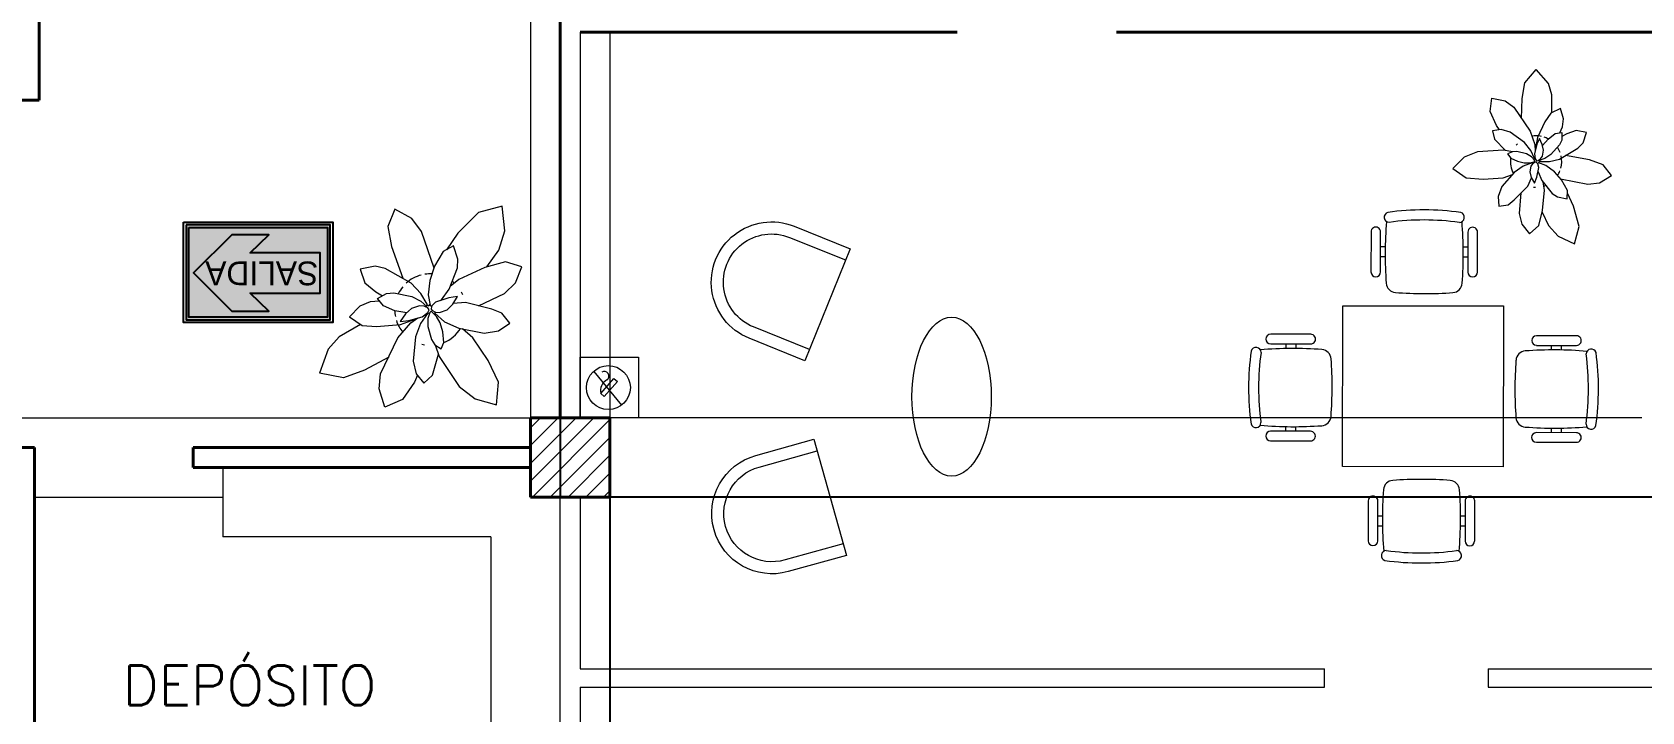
# Model space of a CAD drawing. Extents: x 1009 to 1343, y -172900 to 201.
# Drawn here: x 1323.75 to 1331.86, y 129.37 to 132.8 of the extents above; entities that cross this region are included whole.
import ezdxf

# ---------------------------------------------------------------- set-up
doc = ezdxf.new("R2010")
doc.units = 0
doc.header["$LTSCALE"] = 0.5
doc.linetypes.add('TRAZOS2', pattern=[0.375, 0.25, -0.125])
doc.layers.get('0').update_dxf_attribs({"linetype": 'CONTINUOUS'})
for name, color, linetype in [('BRIGADAS', 8, 'TRAZOS2'), ('Electricidad', 50, 'CONTINUOUS'), ('MARCO_FONDO_NEGRO', 7, 'CONTINUOUS'), ('SEÑAL_FONDO_FIGURAS', 254, 'CONTINUOUS'), ('SEÑAL_FONDO_NEGRO', 7, 'CONTINUOUS'), ('SEÑAL_FONDO_VERDE', 86, 'CONTINUOUS')]:
    doc.layers.add(name, color=color, linetype=linetype)
for name, color, linetype, lineweight in [('Detalles .05', 243, 'CONTINUOUS', 5), ('Detalles 01', 8, 'CONTINUOUS', 9), ('Equipamiento fijo', 31, 'CONTINUOUS', 13), ('Equipamiento movil', 33, 'CONTINUOUS', 9), ('Muros corte', 7, 'CONTINUOUS', 40), ('Punta 02', 11, 'CONTINUOUS', 20), ('Sist. contra incendio', 1, 'CONTINUOUS', 18), ('Tratamiento pisos', 251, 'CONTINUOUS', 9), ('Vidrios', 147, 'CONTINUOUS', 13)]:
    doc.layers.add(name, color=color, linetype=linetype, lineweight=lineweight)
doc.styles.add('franklin gothic medium', font='framd.ttf')
doc.styles.add('Texto 2 mm', font='simplex.shx', dxfattribs={"height": 0.2})

# ---------------------------------------------------------------- blocks, each defined once
blk = doc.blocks.new('Plant1')
for p, q in [((2.94, 14.02), (1.24, 11.02)), ((5.75, 15.65), (2.94, 14.02)), ((6.8, 12.64), (5.75, 15.65)), ((6.67, 9.74), (6.8, 12.64)), ((-4.94, 10.5), (-5.47, 8.7)), ((-3.11, 9.8), (-4.94, 10.5)), ((-1.65, 8.27), (-3.11, 9.8)), ((1.24, 11.02), (-0.18, 7.33)), ((4.8, 4.93), (6.67, 9.74)), ((-10.15, 7.82), (-12.56, 7.25)), ((-12.56, 7.25), (-11.81, 4.91)), ((-8.01, 7.41), (-10.15, 7.82)), ((-4.41, 5.37), (-8.01, 7.41)), ((-5.47, 8.7), (-5.1, 7.19)), ((-5.1, 7.19), (-3.73, 3.58)), ((-0.15, 4.91), (-1.65, 8.27)), ((-0.18, 7.33), (-0.36, 5.38)), ((-11.81, 4.91), (-9.42, 2.94)), ((0.25, 2.69), (-0.15, 4.91)), ((3.75, 3.45), (4.8, 4.93)), ((7.53, 5.66), (4.58, 4.62)), ((9.19, 5.31), (7.53, 5.66)), ((8.7, 3.64), (9.19, 5.31)), ((-12.63, 3.17), (-15.39, 2.27)), ((-9.66, 3.14), (-12.63, 3.17)), ((-9.42, 2.94), (-5.88, 0.9)), ((-3.73, 3.58), (-2.59, 2.19)), ((0.06, 0.81), (0.25, 2.69)), ((1.6, 3.31), (0.73, 2.26)), ((2.74, 4.3), (1.6, 3.31)), ((2.18, 1.1), (3.4, 2.61)), ((3.75, 4.5), (2.74, 4.3)), ((3.4, 2.61), (3.75, 3.44)), ((3.75, 3.44), (3.75, 4.5)), ((7.5, 2.24), (8.7, 3.64)), ((8.78, 3.92), (9.84, 4.12)), ((9.84, 4.12), (12.89, 4.12)), ((12.89, 4.12), (15.19, 2.69)), ((15.19, 2.69), (13.53, 0.5)), ((-15.39, 2.27), (-18.09, -0.04)), ((-3.93, 0.56), (-7.13, -0.21)), ((-5.88, 0.9), (-4.34, 0.46)), ((-2.06, 0.5), (-3.93, 0.56)), ((-2.48, 2.2), (-3.75, 2.12)), ((-3.75, 2.12), (-2.91, 1.21)), ((-2.91, 1.21), (-1.29, 0)), ((-1.34, 2), (-2.48, 2.2)), ((-1.9, 0.46), (-2.06, 0.5)), ((-0.39, 1.34), (-1.34, 2)), ((-0.56, -0.12), (-0.19, 0)), ((-0.12, 0.81), (-0.39, 1.34)), ((-0.19, 0), (-0.12, 0.06)), ((-0.06, 0.25), (-0.12, 0.81)), ((-0.12, 0.06), (-0.06, 0.25)), ((-0.11, 0.67), (0.06, 0.81)), ((0.31, 1.31), (0.12, 0.38)), ((0.12, 0.38), (0.19, 0.25)), ((0.19, 0.25), (0.38, 0.19)), ((0.73, 2.26), (0.31, 1.31)), ((0.38, 0.19), (1.25, 0.44)), ((0.47, 0.22), (0.69, 0)), ((0.69, 0), (2.44, 0)), ((1.25, 0.44), (2.18, 1.1)), ((2.44, 0), (4.43, 0.51)), ((4.43, 0.51), (7.5, 2.24)), ((13.53, 0.5), (11.66, -0.54)), ((-18.09, -0.04), (-15.37, -2.32)), ((-8.2, -0.91), (-9.38, -2.5)), ((-7.13, -0.21), (-8.2, -0.91)), ((-3.38, -2.45), (-1.56, -1.44)), ((-1.56, -1.44), (-0.5, -0.38)), ((-1.29, 0), (-0.56, -0.12)), ((-0.38, -0.81), (-1.12, -2.44)), ((-0.31, -0.5), (-0.59, -0.46)), ((-0.5, -0.38), (-0.5, -0.12)), ((0.06, -0.62), (-0.38, -0.81)), ((-0.26, -0.76), (-0.31, -0.5)), ((-0.19, -1.81), (-0.07, -0.68)), ((0.01, -3.25), (-0.19, -1.81)), ((0.12, -0.12), (0, -0.44)), ((0, -0.44), (0.12, -1)), ((0.56, -0.06), (0.12, -0.12)), ((0.12, -1), (0.45, -1.59)), ((0.45, -1.59), (1.43, -2.3)), ((1.53, -0.38), (0.56, -0.06)), ((1.43, -2.3), (2.56, -2.56)), ((3.06, -1.61), (1.53, -0.38)), ((3.19, -1.19), (2.01, -0.77)), ((2.38, -1), (2.23, -0.95)), ((4.2, -2.28), (2.38, -1)), ((3.88, -2.56), (3.06, -1.61)), ((6, -1.48), (3.19, -1.19)), ((6.42, -4.94), (4.2, -2.28)), ((11.66, -0.54), (6, -1.48)), ((9.02, -0.98), (12.56, -2.76)), ((-15.37, -2.32), (-11.22, -3.04)), ((-11.22, -3.04), (-8.38, -3)), ((-9.38, -2.5), (-7.87, -3.25)), ((-5.18, -2.97), (-8.45, -7.47)), ((-7.87, -3.25), (-5.44, -3.05)), ((-5.44, -3.05), (-3.38, -2.45)), ((-1.12, -2.44), (-1.55, -4.42)), ((-1.55, -4.42), (-1.12, -8.67)), ((1.03, -5.66), (0.01, -3.25)), ((2.32, -2.51), (3.05, -4.05)), ((2.56, -2.56), (3.88, -2.56)), ((3.05, -4.05), (3.43, -5.82)), ((12.56, -2.76), (15.17, -4.6)), ((15.17, -4.6), (16.61, -7.77)), ((-4.21, -9.77), (-1.41, -5.8)), ((1.72, -6.45), (1.03, -5.66)), ((3.06, -7.12), (1.72, -6.45)), ((2.39, -7.87), (2.32, -6.75)), ((3.43, -5.82), (3.06, -7.12)), ((3.19, -6.68), (4.04, -7.69)), ((7.5, -6.71), (6.42, -4.94)), ((7.5, -8.88), (7.5, -6.71)), ((-8.45, -7.47), (-9.18, -9.67)), ((-1.12, -8.67), (-0.57, -10.07)), ((2.25, -9.87), (2.39, -7.87)), ((4.04, -7.69), (5.41, -8.56)), ((5.41, -8.56), (7.5, -8.88)), ((7.5, -6.98), (10.72, -8.45)), ((10.72, -8.45), (13.06, -8.78)), ((13.06, -8.78), (16.61, -7.77)), ((-9.18, -9.67), (-8.88, -12.44)), ((-6.25, -11.82), (-4.21, -9.77)), ((-0.57, -10.07), (1, -11.56)), ((1, -11.56), (2.25, -9.87)), ((-8.88, -12.44), (-6.25, -11.82))]:
    blk.add_line(p, q)
for start, end in [(57.1582, 93.2041), (149.2581, 153.7532), (172.4345, 176.9296), (21.2653, 25.7604), (323.0282, 344.4965), (212.1423, 223.5771), (229.8179, 257.6637), (306.6551, 316.418), (265.2848, 278.7499)]:
    blk.add_arc((0, 0), 5.12, start, end)
blk = doc.blocks.new('Silla 2')
for p, q in [((15, 15), (0, 15)), ((0, 15), (0, -15)), ((15, 12), (0, 12)), ((0, -12), (15, -12)), ((0, -15), (15, -15))]:
    blk.add_line(p, q)
for radius in [15, 12]:
    blk.add_arc((15, 0), radius, 270, 90)
blk = doc.blocks.new('A$C4F586106')
at = {"layer": 'SEÑAL_FONDO_FIGURAS'}
h = blk.add_hatch(color=256, dxfattribs=at)
h.paths.add_polyline_path([(1.092, 0.238), (0.029, 0.238), (0.029, 1.85), (1.092, 1.85)])
h.paths.add_polyline_path([(1.063, 1.821), (0.058, 1.821), (0.058, 0.267), (1.063, 0.267)], flags=16)
h.paths.add_polyline_path([(0.807, 1.55), (0.807, 0.438), (0.287, 0.438), (0.287, 1.55)], flags=8)
blk.add_hatch(color=256, dxfattribs=at).paths.add_polyline_path([(0.553, 1.768), (0.126, 1.339), (0.126, 0.925), (0.327, 1.132), (0.327, 0.349), (0.553, 0.349), (0.778, 0.349), (0.778, 1.132), (0.979, 0.925), (0.979, 1.339)])
at = {"layer": 'SEÑAL_FONDO_VERDE'}
h = blk.add_hatch(color=256, dxfattribs=at)
h.paths.add_polyline_path([(0.058, 0.267), (0.058, 1.821), (1.063, 1.821), (1.063, 0.267)])
h.paths.add_polyline_path([(0.327, 0.349), (0.553, 0.349), (0.778, 0.349), (0.778, 1.132), (0.979, 0.925), (0.979, 1.339), (0.553, 1.768), (0.126, 1.339), (0.126, 0.925), (0.327, 1.132)], flags=16)
at = {"layer": 'MARCO_FONDO_NEGRO'}
blk.add_lwpolyline([(1.121, 1.879), (1.121, 0.209), (0, 0.209), (0, 1.879)], close=True, dxfattribs=at)
at = {"layer": 'SEÑAL_FONDO_FIGURAS'}
blk.add_lwpolyline([(1.092, 1.85), (0.029, 1.85), (0.029, 0.238), (1.092, 0.238)], close=True, dxfattribs=at)
at = {"layer": 'SEÑAL_FONDO_NEGRO'}
blk.add_lwpolyline([(1.063, 1.821), (1.063, 0.267), (0.058, 0.267), (0.058, 1.821)], close=True, dxfattribs=at)
at = {"layer": 'SEÑAL_FONDO_VERDE'}
for points in [[(1.063, 1.821), (1.063, 0.267), (0.058, 0.267), (0.058, 1.821)], [(0.553, 0.349), (0.778, 0.349), (0.778, 1.132), (0.979, 0.925), (0.979, 1.339), (0.553, 1.768), (0.126, 1.339), (0.126, 0.925), (0.327, 1.132), (0.327, 0.349)], [(0.553, 0.349), (0.778, 0.349), (0.778, 1.132), (0.979, 0.925), (0.979, 1.339), (0.553, 1.768), (0.126, 1.339), (0.126, 0.925), (0.327, 1.132), (0.327, 0.349)]]:
    blk.add_lwpolyline(points, close=True, dxfattribs=at)
at = {"layer": 'SEÑAL_FONDO_VERDE', "style": 'franklin gothic medium'}
blk.add_text('SALIDA', height=0.2658, rotation=90, dxfattribs=at).set_placement((0.681, 0.372))

msp = doc.modelspace()

# ---------------------------------------------------------------- hatches: boundary and pattern name
at = {"layer": 'Detalles 01'}
h = msp.add_hatch(dxfattribs=at)
h.set_pattern_fill('ANSI31,_O', color=256, scale=0.02)
h.set_pattern_definition([(45, (95.013894, 13.64954), (-0.0449012806, 0.0449012806), [])])
h.paths.add_polyline_path([(1326.6595, 130.8547), (1326.2595, 130.8547), (1326.2595, 130.4547), (1326.6595, 130.4547)])

# ---------------------------------------------------------------- linework, layer by layer
at = {"layer": 'Electricidad'}
for p, q in [((1326.4095, 137.4157), (1326.4095, 130.4547)), ((1332.2595, 130.4547), (1326.4095, 130.4547)), ((1326.6595, 130.4547), (1326.6595, 127.7429))]:
    msp.add_line(p, q, dxfattribs=at)
at = {"layer": 'Equipamiento fijo'}
for p, q in [((1324.7095, 130.6047), (1324.7095, 130.2547)), ((1326.0595, 130.2547), (1324.7095, 130.2547)), ((1326.0595, 130.2547), (1326.0595, 128.7547))]:
    msp.add_line(p, q, dxfattribs=at)
at = {"layer": 'Equipamiento movil'}
for p, q in [((1330.4947, 131.7905), (1330.4944, 131.5888)), ((1330.5428, 131.5888), (1330.5432, 131.7904)), ((1330.9828, 131.7898), (1330.9825, 131.5881)), ((1331.031, 131.588), (1331.0313, 131.7897)), ((1330.5663, 131.7148), (1330.543, 131.7149)), ((1330.5659, 131.6643), (1330.543, 131.6644)), ((1330.9827, 131.7142), (1330.9595, 131.7142)), ((1330.9826, 131.6637), (1330.9597, 131.6637)), ((1330.351, 130.609), (1330.3523, 131.419)), ((1330.3523, 131.419), (1331.1623, 131.4177)), ((1331.1623, 131.4177), (1331.161, 130.6077)), ((1330.1909, 131.2748), (1329.9892, 131.2751)), ((1331.5302, 131.2675), (1331.3285, 131.2678)), ((1329.9892, 131.2266), (1330.1909, 131.2263)), ((1330.0648, 131.2265), (1330.0647, 131.2033)), ((1330.1153, 131.2264), (1330.1152, 131.2035)), ((1331.3285, 131.2193), (1331.5301, 131.219)), ((1331.404, 131.1963), (1331.404, 131.2192)), ((1331.4545, 131.1959), (1331.4546, 131.2192)), ((1331.6289, 131.1784), (1331.6292, 131.1786)), ((1330.1902, 130.7866), (1329.9885, 130.7869)), ((1330.0641, 130.8101), (1330.0641, 130.7868)), ((1330.1146, 130.8097), (1330.1146, 130.7868)), ((1331.5295, 130.7794), (1331.3278, 130.7797)), ((1331.4034, 130.7795), (1331.4034, 130.8025)), ((1331.4539, 130.7795), (1331.4539, 130.8027)), ((1329.9884, 130.7385), (1330.1901, 130.7382)), ((1331.3277, 130.7312), (1331.5294, 130.7309)), ((1331.161, 130.6077), (1330.351, 130.609)), ((1330.4806, 130.4364), (1330.4803, 130.2347)), ((1330.5288, 130.2346), (1330.5291, 130.4363)), ((1330.9688, 130.4357), (1330.9685, 130.234)), ((1331.017, 130.2339), (1331.0173, 130.4356)), ((1330.529, 130.3607), (1330.5519, 130.3607)), ((1330.9458, 130.3601), (1330.9687, 130.3601)), ((1330.5289, 130.3102), (1330.5522, 130.3102)), ((1330.9454, 130.3096), (1330.9686, 130.3096))]:
    msp.add_line(p, q, dxfattribs=at)
for centre, radius, start, end in [((1330.5866, 131.8644), 0.0255, 106.27724, 269.28908), ((1330.7611, 130.5596), 1.3416, 82.04515, 97.78316), ((1330.9396, 131.8639), 0.0255, 270.53923, 73.55107), ((1330.5189, 131.7905), 0.0242, 359.91416, 179.91416), ((1332.554, 131.6743), 1.9881, 175.13862, 184.0959), ((1330.7611, 130.5596), 1.2911, 82.04515, 97.78316), ((1328.9717, 131.6797), 1.9881, 355.73241, 4.6897), ((1331.0071, 131.7898), 0.0242, 359.91416, 179.91416), ((1330.5186, 131.5888), 0.0242, 179.91416, 359.91416), ((1331.0068, 131.5881), 0.0242, 179.91416, 359.91416), ((1330.6213, 131.5359), 0.0505, 184.0959, 265.73241), ((1330.7655, 133.4681), 1.9881, 265.73241, 274.0959), ((1330.9039, 131.5355), 0.0505, 274.0959, 355.73241), ((1329.9892, 131.2509), 0.0242, 89.91416, 269.91416), ((1330.1909, 131.2506), 0.0242, 269.91416, 89.91416), ((1331.3285, 131.2436), 0.0242, 89.91416, 269.91416), ((1331.5302, 131.2433), 0.0242, 269.91416, 89.91416), ((1331.2193, 131.0049), 1.3416, 172.04515, 187.78316), ((1329.9151, 131.1834), 0.0255, 0.53923, 163.55107), ((1331.2193, 131.0049), 1.2911, 172.04515, 187.78316), ((1330.0993, 129.2155), 1.9881, 85.73241, 94.6897), ((1330.2435, 131.1477), 0.0505, 4.0959, 85.73241), ((1328.3108, 131.0093), 1.9881, 355.73241, 4.0959), ((1331.2756, 131.1409), 0.0505, 94.0959, 175.73241), ((1331.414, 129.2082), 1.9881, 85.13862, 94.0959), ((1330.2993, 131.001), 1.2911, 352.04515, 7.78316), ((1331.6041, 131.1756), 0.0255, 16.27724, 179.28908), ((1330.2993, 131.001), 1.3416, 352.04515, 7.78316), ((1333.2078, 130.9967), 1.9881, 175.73241, 184.0959), ((1329.9146, 130.8304), 0.0255, 196.27724, 359.28908), ((1330.243, 130.8651), 0.0505, 274.0959, 355.73241), ((1331.2752, 130.8583), 0.0505, 184.0959, 265.73241), ((1330.1046, 132.7978), 1.9881, 265.13862, 274.0959), ((1329.9885, 130.7627), 0.0242, 89.91416, 269.91416), ((1330.1902, 130.7624), 0.0242, 269.91416, 89.91416), ((1331.4194, 132.7905), 1.9881, 265.73241, 274.6897), ((1331.3278, 130.7554), 0.0242, 89.91416, 269.91416), ((1331.5294, 130.7551), 0.0242, 269.91416, 89.91416), ((1331.6036, 130.8226), 0.0255, 180.53923, 343.55107), ((1330.6078, 130.4889), 0.0505, 94.0959, 175.73241), ((1330.7462, 128.5563), 1.9881, 85.73241, 94.0959), ((1330.8903, 130.4885), 0.0505, 4.0959, 85.73241), ((1330.5049, 130.4363), 0.0242, 359.91416, 179.91416), ((1332.54, 130.3447), 1.9881, 175.73241, 184.6897), ((1328.9577, 130.3501), 1.9881, 355.13862, 4.0959), ((1330.9931, 130.4356), 0.0242, 359.91416, 179.91416), ((1330.5046, 130.2347), 0.0242, 179.91416, 359.91416), ((1330.5721, 130.1605), 0.0255, 90.53923, 253.55107), ((1330.7505, 131.4693), 1.2956, 262.07257, 277.75574), ((1330.925, 130.16), 0.0255, 286.27724, 89.28908), ((1330.9927, 130.2339), 0.0242, 179.91416, 359.91416), ((1330.7505, 131.4648), 1.3416, 262.04515, 277.78316)]:
    msp.add_arc(centre, radius, start, end, dxfattribs=at)
msp.add_ellipse((1328.3814, 130.9608), major_axis=(0, 0.4), ratio=0.5, dxfattribs=at)
at = {"layer": 'Muros corte'}
for p, q in [((1323.7845, 134.813), (1323.7845, 132.4547)), ((1326.4095, 130.8547), (1326.4095, 132.8963)), ((1328.4095, 132.7963), (1326.5095, 132.7963)), ((1333.9595, 132.7963), (1329.2125, 132.7963)), ((1323.7845, 132.4547), (1320.5595, 132.4547)), ((1326.6595, 130.8547), (1326.2595, 130.8547)), ((1326.2595, 130.4547), (1326.2595, 130.8547)), ((1326.6595, 130.4547), (1326.6595, 130.8547)), ((1323.6595, 130.7047), (1323.7595, 130.7047)), ((1323.7595, 125.9547), (1323.7595, 130.7047)), ((1326.2595, 130.7047), (1324.5595, 130.7047)), ((1324.5595, 130.6047), (1324.5595, 130.7047)), ((1326.2595, 130.6047), (1324.5595, 130.6047)), ((1326.6595, 130.4547), (1326.2595, 130.4547))]:
    msp.add_line(p, q, dxfattribs=at)
at = {"layer": 'Sist. contra incendio'}
msp.add_line((1326.5791, 131.0876), (1326.7176, 130.9176), dxfattribs=at)
at = {"layer": 'Sist. contra incendio', "color": 0}
for points in [[(1326.5095, 131.16), (1326.803, 131.16), (1326.803, 130.8547), (1326.5095, 130.8547)], [(1326.6308, 130.9619), (1326.6137, 130.977), (1326.68, 131.0519), (1326.6971, 131.0367)]]:
    msp.add_lwpolyline(points, close=True, dxfattribs=at)
at = {"layer": 'Sist. contra incendio'}
msp.add_circle((1326.6517, 131.0066), 0.1108, dxfattribs=at)
at = {"layer": 'Sist. contra incendio', "color": 0}
for centre, radius, start, end in [((1326.6312, 131.0643), 0.0234, 303.37827, 123.37827), ((1326.6715, 130.9919), 0.0596, 117.39951, 194.42182)]:
    msp.add_arc(centre, radius, start, end, dxfattribs=at)
at = {"layer": 'Tratamiento pisos'}
for p, q in [((1326.2595, 136.8547), (1326.2595, 130.8547)), ((1326.6595, 132.7963), (1326.6595, 130.8547)), ((1321.1595, 130.8547), (1326.2595, 130.8547)), ((1329.2095, 130.8547), (1326.6595, 130.8547)), ((1331.8595, 130.8547), (1329.2095, 130.8547)), ((1323.7595, 130.4547), (1324.7095, 130.4547)), ((1326.6595, 130.4547), (1326.6595, 126.2547)), ((1329.2095, 130.4547), (1326.6595, 130.4547)), ((1331.8595, 130.4547), (1329.2095, 130.4547))]:
    msp.add_line(p, q, dxfattribs=at)
at = {"layer": 'Vidrios', "color": 0}
for p, q in [((1326.5095, 132.7963), (1326.5095, 130.8547)), ((1326.4095, 128.4047), (1326.4095, 130.4547)), ((1326.5095, 130.4547), (1326.5095, 129.5902)), ((1326.5095, 129.5902), (1330.2609, 129.5902)), ((1330.2609, 129.498), (1330.2609, 129.5902)), ((1331.0842, 129.5902), (1332.0095, 129.5902)), ((1331.0842, 129.5902), (1331.0842, 129.498)), ((1326.5095, 129.498), (1326.5095, 126.2547)), ((1326.5095, 129.498), (1330.2609, 129.498)), ((1331.0842, 129.498), (1332.0095, 129.498))]:
    msp.add_line(p, q, dxfattribs=at)

# ---------------------------------------------------------------- block references
at = {"layer": 'BRIGADAS', "xscale": 0.4499999999998181, "yscale": 0.4499999999998181, "zscale": 0.4499999999998181, "rotation": 90}
msp.add_blockref('A$C4F586106', (1325.357, 131.3352), dxfattribs=at)
at = {"layer": 'Detalles .05'}
for p, xscale, yscale, zscale, rotation in [((1331.3263, 132.1453), 0.025272, 0.025272, 0.025272, 114.9481703471658), ((1325.7545, 131.3998), 0.0351, 0.0351, 0.0351, 235.0259114200527)]:
    msp.add_blockref('Plant1', p, dxfattribs=dict(at, xscale=xscale, yscale=yscale, zscale=zscale, rotation=rotation))
at = {"layer": 'Equipamiento movil', "xscale": -0.02025, "yscale": 0.02025, "zscale": 0.02025}
for p, rotation in [((1327.756, 131.4239), 338.0777538284377), ((1327.7694, 130.454), 15.56347288925339)]:
    msp.add_blockref('Silla 2', p, dxfattribs=dict(at, rotation=rotation))

# ---------------------------------------------------------------- texts
at = {"layer": 'Punta 02', "insert": (1324.2054, 129.6074), "char_height": 0.2, "width": 1.418086, "attachment_point": 1, "style": 'Texto 2 mm'}
msp.add_mtext('DEPÓSITO', dxfattribs=at)

doc.saveas('drawing.dxf')
